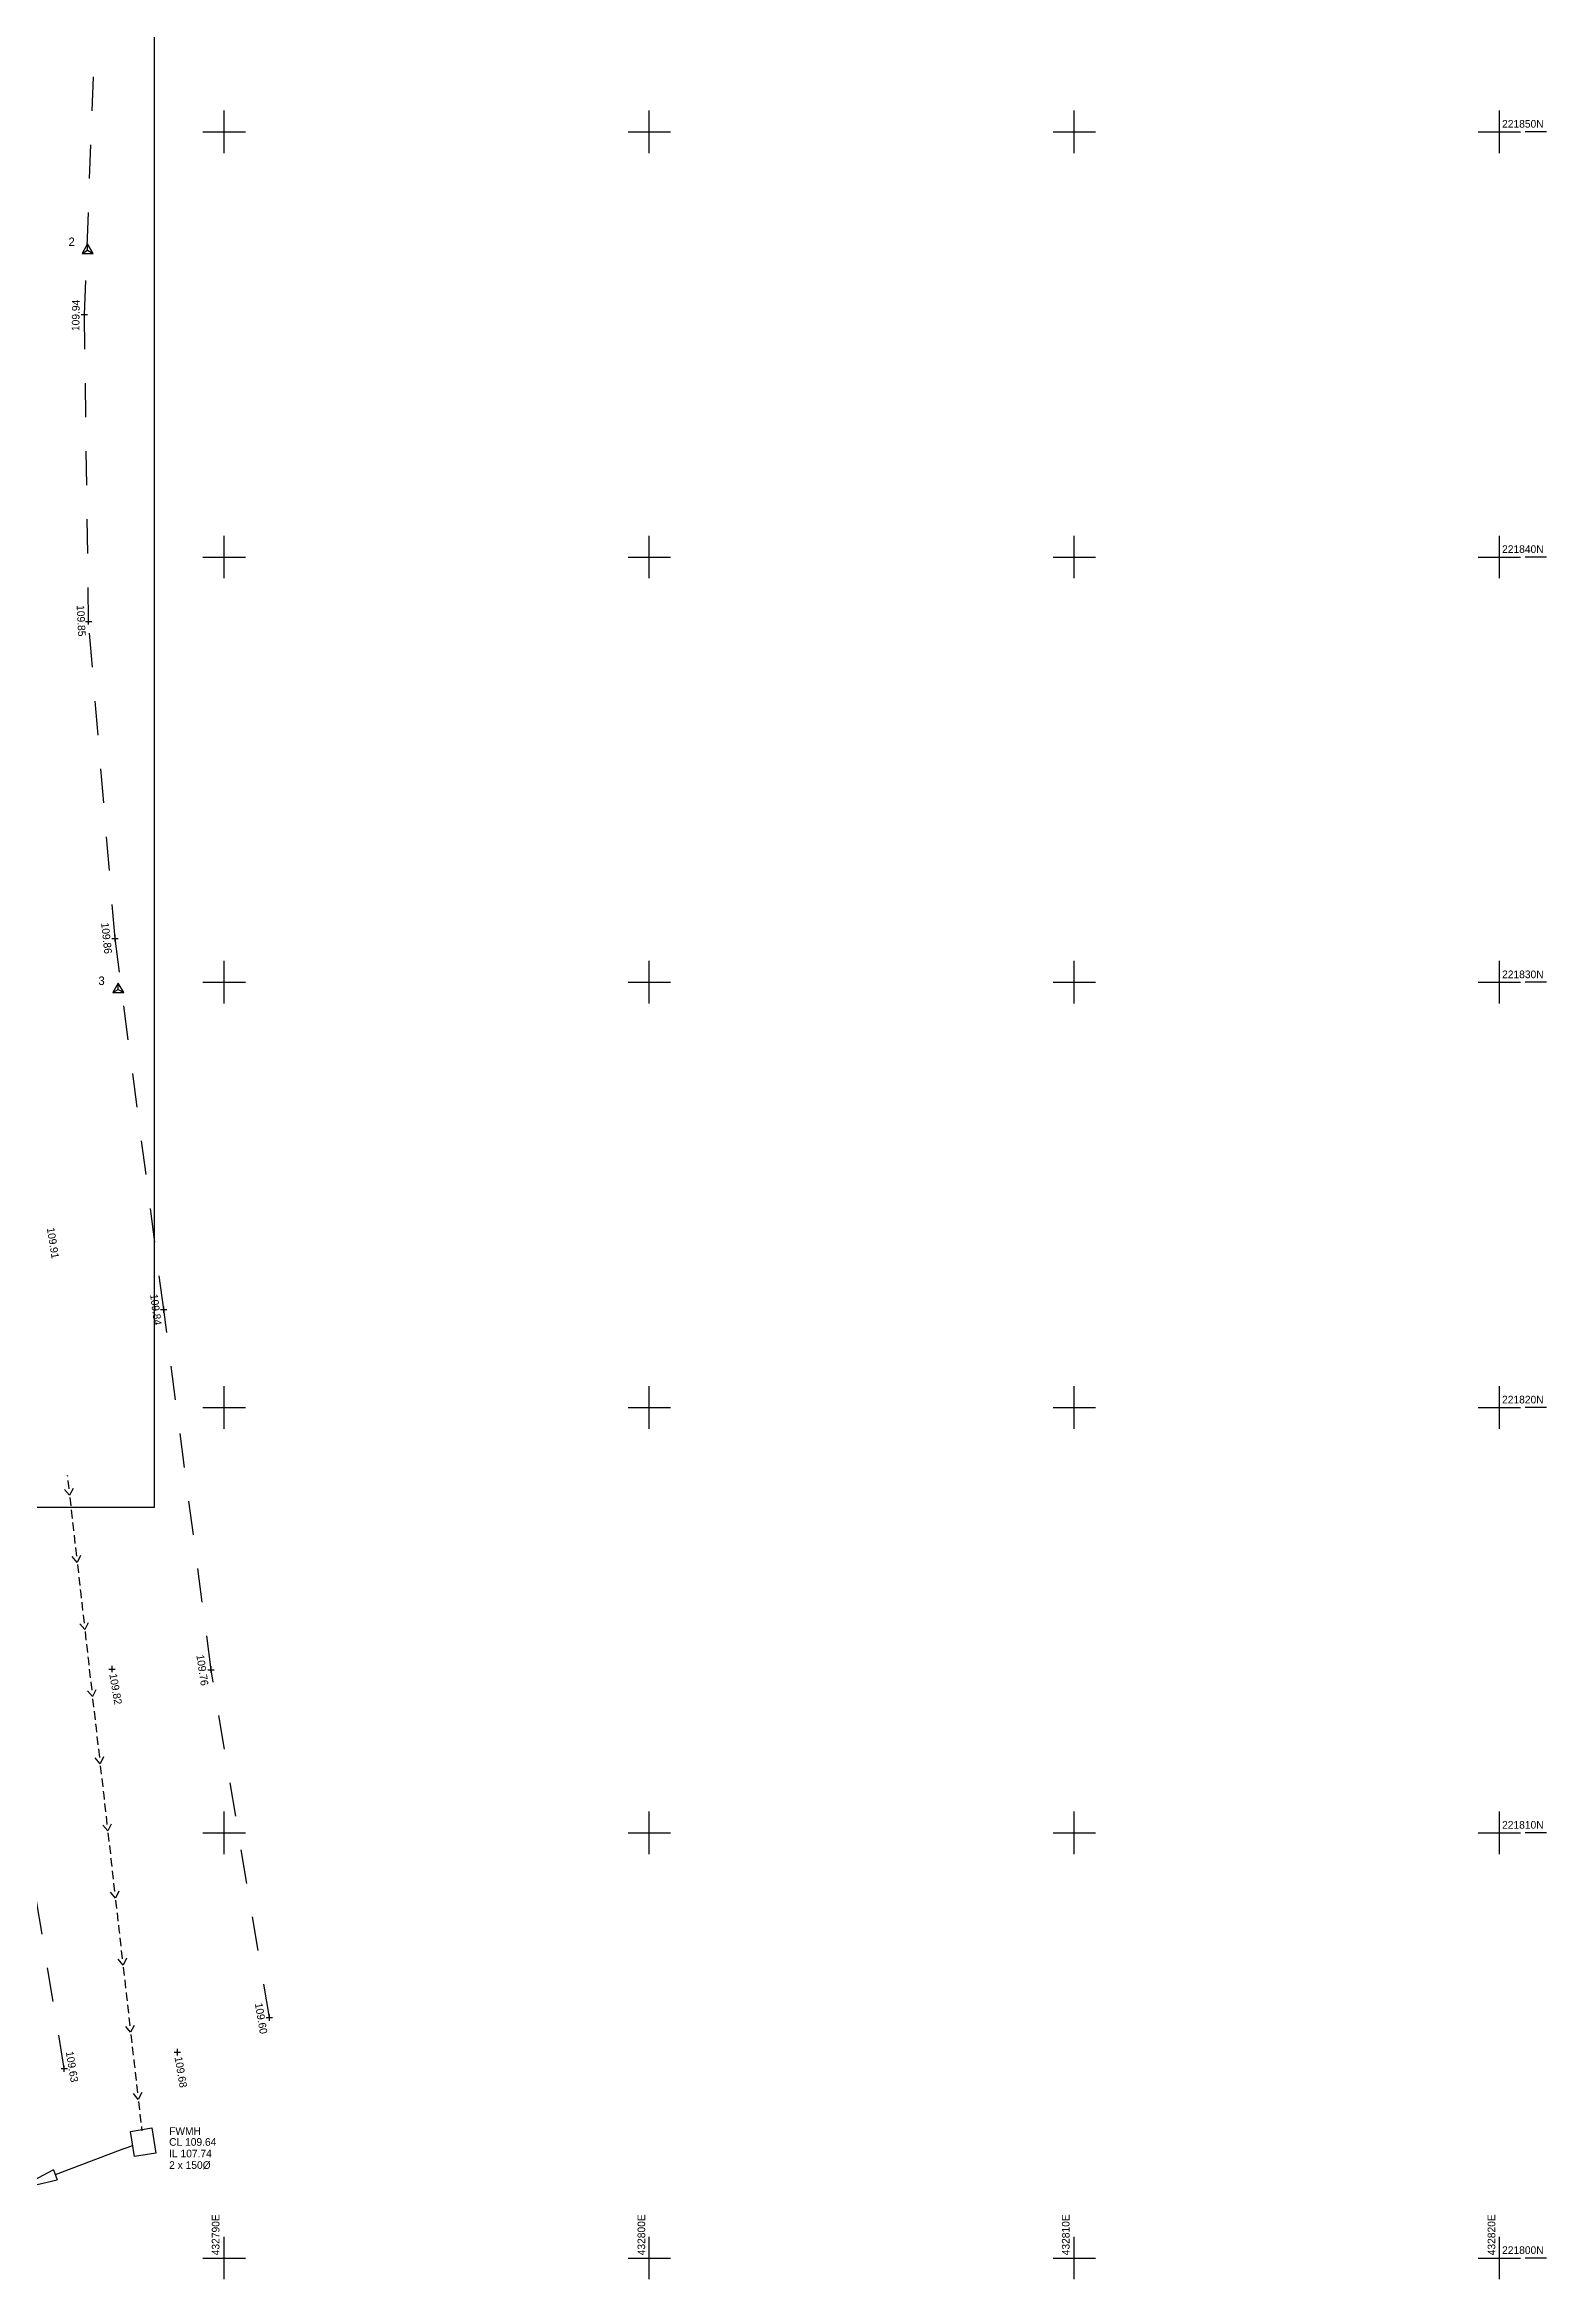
# Model space of a CAD drawing. Header units: millimetres. Extents: x -41320 to 62477, y -39180 to 41963.
# Drawn here: x 27148 to 62477, y -39180 to 13367 of the extents above; entities that cross this region are included whole.
import ezdxf

# ---------------------------------------------------------------- set-up
doc = ezdxf.new("R2010")
doc.units = ezdxf.units.MM
doc.linetypes.add('DASHED', pattern=[16, 8, -8])
for name, color, linetype, true_color in [('NEW_LGF_1', 7, 'Continuous', 0xffffff), ('SV___GRID', 7, 'Continuous', 0xffffff), ('SV_CONTROL', 7, 'Continuous', 0xffffff), ('SV_DRAINAGE_TEXT', 7, 'Continuous', 0xffffff), ('SV_MISC_TEXT', 7, 'Continuous', 0xffffff), ('SV_ROAD_CHANNELS', 7, 'Continuous', 0xffffff), ('SV_ROAD_LEVELS', 7, 'Continuous', 0xffffff), ('SV_STREET_FURNITURE', 7, 'Continuous', 0xffffff)]:
    doc.layers.add(name, color=color, linetype=linetype, true_color=true_color)

# ---------------------------------------------------------------- blocks, each defined once
blk = doc.blocks.new('878EE72C')
at = {"layer": 'NEW_LGF_1', "color": 1, "linetype": 'Continuous', "ltscale": 100}
for p, q in [((59460, 0), (59460, 42045)), ((0, 0), (59460, 0))]:
    blk.add_line(p, q, dxfattribs=at)
at = {"layer": 'NEW_LGF_1'}
blk.add_attdef('Sfb', (0, 0), '', height=1, dxfattribs=at)
blk = doc.blocks.new('PT_STATION')
at = {"layer": 'SV_CONTROL', "color": 9, "linetype": 'Continuous', "ltscale": 100}
for p, q in [((130, 225), (0, 0)), ((0, 0), (130, 75)), ((0, 0), (260, 0)), ((260, 0), (130, 225)), ((130, 75), (130, 225)), ((130, 75), (260, 0))]:
    blk.add_line(p, q, dxfattribs=at)
at = {"layer": 'SV_CONTROL'}
blk.add_attdef('PAT_NAME', (0, 0), '', height=1, dxfattribs=at)
blk = doc.blocks.new('PT_PLUS00048')
at = {"layer": 'SV_ROAD_LEVELS', "color": 1, "linetype": 'Continuous', "ltscale": 100}
for p, q in [((0, 75), (150, 75)), ((75, 0), (75, 150))]:
    blk.add_line(p, q, dxfattribs=at)
at = {"layer": 'SV_ROAD_LEVELS'}
blk.add_attdef('PAT_NAME', (0, 0), '', height=1, dxfattribs=at)
blk = doc.blocks.new('PT_PLUS00056')
at = {"layer": 'SV_ROAD_LEVELS', "color": 1, "linetype": 'Continuous', "ltscale": 100}
for p, q in [((0, 75), (150, 75)), ((75, 0), (75, 150))]:
    blk.add_line(p, q, dxfattribs=at)
at = {"layer": 'SV_ROAD_LEVELS'}
blk.add_attdef('PAT_NAME', (0, 0), '', height=1, dxfattribs=at)
blk = doc.blocks.new('PT_PLUS00069')
at = {"layer": 'SV_ROAD_LEVELS', "color": 1, "linetype": 'Continuous', "ltscale": 100}
for p, q in [((0, 75), (150, 75)), ((75, 0), (75, 150))]:
    blk.add_line(p, q, dxfattribs=at)
at = {"layer": 'SV_ROAD_LEVELS'}
blk.add_attdef('PAT_NAME', (0, 0), '', height=1, dxfattribs=at)
blk = doc.blocks.new('PT_PLUS00081')
at = {"layer": 'SV_ROAD_LEVELS', "color": 1, "linetype": 'Continuous', "ltscale": 100}
for p, q in [((0, 75), (150, 75)), ((75, 0), (75, 150))]:
    blk.add_line(p, q, dxfattribs=at)
at = {"layer": 'SV_ROAD_LEVELS'}
blk.add_attdef('PAT_NAME', (0, 0), '', height=1, dxfattribs=at)
blk = doc.blocks.new('ARROWFOUL00089')
at = {"layer": 'SV_MISC_TEXT', "color": 1, "linetype": 'Continuous', "ltscale": 100}
for p, q in [((2525, 952), (895, 337)), ((2525, 952), (2715, 1023)), ((851, 455), (0, 0)), ((0, 0), (941, 214)), ((851, 455), (941, 214))]:
    blk.add_line(p, q, dxfattribs=at)
at = {"layer": 'SV_MISC_TEXT'}
blk.add_attdef('PAT_NAME', (0, 0), '', height=1, dxfattribs=at)
blk = doc.blocks.new('PT_PLUS00092')
at = {"layer": 'SV_ROAD_LEVELS', "color": 1, "linetype": 'Continuous', "ltscale": 100}
for p, q in [((0, 75), (150, 75)), ((75, 0), (75, 150))]:
    blk.add_line(p, q, dxfattribs=at)
at = {"layer": 'SV_ROAD_LEVELS'}
blk.add_attdef('PAT_NAME', (0, 0), '', height=1, dxfattribs=at)
blk = doc.blocks.new('PT_PLUS00102')
at = {"layer": 'SV_ROAD_LEVELS', "color": 1, "linetype": 'Continuous', "ltscale": 100}
for p, q in [((0, 75), (150, 75)), ((75, 0), (75, 150))]:
    blk.add_line(p, q, dxfattribs=at)
at = {"layer": 'SV_ROAD_LEVELS'}
blk.add_attdef('PAT_NAME', (0, 0), '', height=1, dxfattribs=at)
blk = doc.blocks.new('PT_STATION00125')
at = {"layer": 'SV_CONTROL', "color": 9, "linetype": 'Continuous', "ltscale": 100}
for p, q in [((130, 225), (0, 0)), ((0, 0), (130, 75)), ((260, 0), (130, 225)), ((130, 75), (130, 225)), ((130, 75), (260, 0)), ((0, 0), (260, 0))]:
    blk.add_line(p, q, dxfattribs=at)
at = {"layer": 'SV_CONTROL'}
blk.add_attdef('PAT_NAME', (0, 0), '', height=1, dxfattribs=at)
blk = doc.blocks.new('PT_PLUS00154')
at = {"layer": 'SV_ROAD_LEVELS', "color": 1, "linetype": 'Continuous', "ltscale": 100}
for p, q in [((0, 75), (150, 75)), ((75, 0), (75, 150))]:
    blk.add_line(p, q, dxfattribs=at)
at = {"layer": 'SV_ROAD_LEVELS'}
blk.add_attdef('PAT_NAME', (0, 0), '', height=1, dxfattribs=at)
blk = doc.blocks.new('PT_PLUS00158')
at = {"layer": 'SV_ROAD_LEVELS', "color": 1, "linetype": 'Continuous', "ltscale": 100}
for p, q in [((0, 75), (150, 75)), ((75, 0), (75, 150))]:
    blk.add_line(p, q, dxfattribs=at)
at = {"layer": 'SV_ROAD_LEVELS'}
blk.add_attdef('PAT_NAME', (0, 0), '', height=1, dxfattribs=at)
blk = doc.blocks.new('PT_PLUS00170')
at = {"layer": 'SV_ROAD_LEVELS', "color": 1, "linetype": 'Continuous', "ltscale": 100}
for p, q in [((0, 75), (150, 75)), ((75, 0), (75, 150))]:
    blk.add_line(p, q, dxfattribs=at)
at = {"layer": 'SV_ROAD_LEVELS'}
blk.add_attdef('PAT_NAME', (0, 0), '', height=1, dxfattribs=at)

msp = doc.modelspace()

# ---------------------------------------------------------------- linework, layer by layer
at = {"layer": 'SV___GRID', "color": 1, "linetype": 'Continuous', "ltscale": 100}
for p, q in [((31372, 10820), (31372, 11820)), ((41372, 10820), (41372, 11820)), ((51372, 10820), (51372, 11820)), ((61372, 10820), (61372, 11820)), ((30872, 11320), (31872, 11320)), ((40872, 11320), (41872, 11320)), ((50872, 11320), (51872, 11320)), ((60872, 11320), (61872, 11320)), ((62477, 11320), (61977, 11320)), ((31372, 820), (31372, 1820)), ((41372, 820), (41372, 1820)), ((51372, 820), (51372, 1820)), ((61372, 820), (61372, 1820)), ((30872, 1320), (31872, 1320)), ((40872, 1320), (41872, 1320)), ((50872, 1320), (51872, 1320)), ((60872, 1320), (61872, 1320)), ((62477, 1320), (61977, 1320)), ((31372, -9180), (31372, -8180)), ((41372, -9180), (41372, -8180)), ((51372, -9180), (51372, -8180)), ((61372, -9180), (61372, -8180)), ((30872, -8680), (31872, -8680)), ((40872, -8680), (41872, -8680)), ((50872, -8680), (51872, -8680)), ((60872, -8680), (61872, -8680)), ((62477, -8680), (61977, -8680)), ((31372, -19180), (31372, -18180)), ((41372, -19180), (41372, -18180)), ((51372, -19180), (51372, -18180)), ((61372, -19180), (61372, -18180)), ((30872, -18680), (31872, -18680)), ((40872, -18680), (41872, -18680)), ((50872, -18680), (51872, -18680)), ((60872, -18680), (61872, -18680)), ((62477, -18680), (61977, -18680)), ((31372, -29180), (31372, -28180)), ((41372, -29180), (41372, -28180)), ((51372, -29180), (51372, -28180)), ((61372, -29180), (61372, -28180)), ((30872, -28680), (31872, -28680)), ((40872, -28680), (41872, -28680)), ((50872, -28680), (51872, -28680)), ((60872, -28680), (61872, -28680)), ((62477, -28680), (61977, -28680)), ((31372, -39180), (31372, -38180)), ((41372, -39180), (41372, -38180)), ((51372, -39180), (51372, -38180)), ((61372, -39180), (61372, -38180)), ((30872, -38680), (31872, -38680)), ((40872, -38680), (41872, -38680)), ((50872, -38680), (51872, -38680)), ((60872, -38680), (61872, -38680)), ((62477, -38680), (61977, -38680))]:
    msp.add_line(p, q, dxfattribs=at)
at = {"layer": 'SV_DRAINAGE_TEXT', "color": 1, "linetype": 'Continuous', "ltscale": 100}
for p, q in [((27679, -20273), (27682, -20298)), ((27693, -20397), (27715, -20594)), ((27732, -20744), (27616, -20606)), ((27815, -20584), (27732, -20744)), ((27738, -20793), (27760, -20990)), ((27772, -21088), (27794, -21286)), ((27805, -21384), (27816, -21483)), ((27816, -21483), (27828, -21581)), ((27839, -21680), (27861, -21877)), ((27873, -21975), (27895, -22172)), ((27912, -22322), (27796, -22185)), ((27994, -22162), (27912, -22322)), ((27918, -22371), (27940, -22568)), ((27951, -22667), (27974, -22864)), ((27985, -22962), (27996, -23061)), ((27996, -23061), (28007, -23160)), ((28019, -23258), (28041, -23455)), ((28052, -23554), (28075, -23751)), ((28092, -23901), (27975, -23763)), ((28174, -23740), (28092, -23901)), ((28097, -23950), (28120, -24147)), ((28131, -24245), (28154, -24442)), ((28165, -24541), (28176, -24639)), ((28176, -24639), (28187, -24738)), ((28198, -24836), (28221, -25034)), ((28232, -25132), (28255, -25329)), ((28272, -25479), (28155, -25341)), ((28354, -25319), (28272, -25479)), ((28277, -25528), (28300, -25725)), ((28311, -25824), (28333, -26021)), ((28345, -26119), (28356, -26218)), ((28356, -26218), (28367, -26316)), ((28378, -26415), (28401, -26612)), ((28412, -26710), (28434, -26908)), ((28451, -27057), (28335, -26920)), ((28534, -26897), (28451, -27057)), ((28457, -27106), (28479, -27303)), ((28491, -27402), (28513, -27599)), ((28524, -27698), (28536, -27796)), ((28536, -27796), (28547, -27895)), ((28558, -27993), (28580, -28190)), ((28592, -28289), (28614, -28486)), ((28631, -28636), (28515, -28498)), ((28714, -28475), (28631, -28636)), ((28637, -28685), (28659, -28882)), ((28670, -28980), (28693, -29177)), ((28704, -29276), (28715, -29374)), ((28715, -29374), (28727, -29473)), ((28738, -29572), (28760, -29769)), ((28771, -29867), (28794, -30064)), ((28811, -30214), (28695, -30076)), ((28893, -30054), (28811, -30214)), ((28817, -30263), (28839, -30460)), ((28850, -30559), (28873, -30756)), ((28884, -30854), (28895, -30953)), ((28895, -30953), (28906, -31051)), ((28918, -31150), (28940, -31347)), ((28951, -31446), (28974, -31643)), ((28991, -31792), (28874, -31655)), ((29073, -31632), (28991, -31792)), ((28996, -31841), (29019, -32038)), ((29030, -32137), (29052, -32334)), ((29064, -32433), (29075, -32531)), ((29075, -32531), (29086, -32630)), ((29097, -32728), (29120, -32925)), ((29131, -33024), (29153, -33221)), ((29171, -33371), (29054, -33233)), ((29253, -33210), (29171, -33371)), ((29176, -33420), (29199, -33617)), ((29210, -33715), (29232, -33912)), ((29243, -34011), (29255, -34110)), ((29255, -34110), (29266, -34208)), ((29277, -34307), (29300, -34504)), ((29311, -34602), (29333, -34799)), ((29350, -34949), (29234, -34811)), ((29433, -34789), (29350, -34949)), ((29356, -34998), (29378, -35195)), ((29390, -35294), (29412, -35491)), ((29423, -35589), (29434, -35688))]:
    msp.add_line(p, q, dxfattribs=at)
at = {"layer": 'SV_ROAD_CHANNELS', "color": 1, "linetype": 'DASHED', "ltscale": 100}
for p, q in [((28084, 7019), (28326, 13366)), ((28183, -194), (28084, 7019)), ((28804, -7650), (28183, -194)), ((29948, -16376), (28804, -7650)), ((31064, -24846), (29948, -16376)), ((27609, -34225), (26036, -24718)), ((32436, -33026), (31064, -24846))]:
    msp.add_line(p, q, dxfattribs=at)
at = {"layer": 'SV_STREET_FURNITURE', "color": 1, "linetype": 'Continuous', "ltscale": 100}
for p, q in [((29165, -35702), (29669, -35621)), ((29260, -36294), (29165, -35702)), ((29669, -35621), (29764, -36214)), ((29764, -36214), (29260, -36294))]:
    msp.add_line(p, q, dxfattribs=at)

# ---------------------------------------------------------------- block references
at = {"layer": 'NEW_LGF_1'}
msp.add_blockref('878EE72C', (-29730, -21022), dxfattribs=at)
at = {"layer": 'SV_CONTROL'}
for name, p in [('PT_STATION00125', (28027, 8457)), ('PT_STATION', (28748, -8923))]:
    msp.add_blockref(name, p, dxfattribs=at)
at = {"layer": 'SV_MISC_TEXT'}
msp.add_blockref('ARROWFOUL00089', (26501, -37059), dxfattribs=at)
at = {"layer": 'SV_ROAD_LEVELS'}
for name, p in [('PT_PLUS00102', (28009, 6944)), ('PT_PLUS00170', (28108, -269)), ('PT_PLUS00048', (28729, -7725)), ('PT_PLUS00158', (29873, -16451)), ('PT_PLUS00154', (28659, -24907)), ('PT_PLUS00056', (30989, -24921)), ('PT_PLUS00081', (32361, -33101)), ('PT_PLUS00092', (27534, -34300)), ('PT_PLUS00069', (30195, -33914))]:
    msp.add_blockref(name, p, dxfattribs=at)

# ---------------------------------------------------------------- texts
at = {"layer": 'SV___GRID', "color": 1, "linetype": 'Continuous', "ltscale": 100}
for s, p in [('221850N', (61436, 11416)), ('221840N', (61436, 1416)), ('221830N', (61436, -8584)), ('221820N', (61436, -18584)), ('221810N', (61436, -28584)), ('221800N', (61436, -38584))]:
    msp.add_text(s, height=180, dxfattribs=at).set_placement(p)
for s, p in [('432790E', (31260, -38616)), ('432800E', (41276, -38616)), ('432810E', (51260, -38616)), ('432820E', (61276, -38616))]:
    msp.add_text(s, height=180, rotation=90, dxfattribs=at).set_placement(p)
at = {"layer": 'SV_CONTROL', "color": 1, "linetype": 'Continuous', "ltscale": 100}
for s, p in [('2', (27708, 8632)), ('3', (28412, -8744))]:
    msp.add_text(s, height=200, dxfattribs=at).set_placement(p)
at = {"layer": 'SV_DRAINAGE_TEXT', "color": 1, "linetype": 'Continuous', "ltscale": 100}
for s, p in [('FWMH', (30076, -35784)), ('CL 109.64', (30076, -36040)), ('IL 107.74', (30076, -36312)), ('2 x 150Ø', (30076, -36584))]:
    msp.add_text(s, height=180, dxfattribs=at).set_placement(p)
at = {"layer": 'SV_ROAD_LEVELS', "color": 1, "linetype": 'Continuous', "ltscale": 100}
for s, rotation, p in [('109.94', 89.3013, (27964, 6632)), ('109.85', 272.7737, (27900, 184)), ('109.86', 276.1165, (28476, -7288)), ('109.91', 279.165, (27197, -14463)), ('109.84', 277.4873, (29628, -16024)), ('109.76', 278.5136, (30716, -24504)), ('109.82', 279.6777, (28668, -24952)), ('109.60', 279.5232, (32092, -32696)), ('109.63', 279.393, (27644, -33832)), ('109.68', 279.6777, (30204, -33960))]:
    msp.add_text(s, height=180, rotation=rotation, dxfattribs=at).set_placement(p)

doc.saveas('drawing.dxf')
